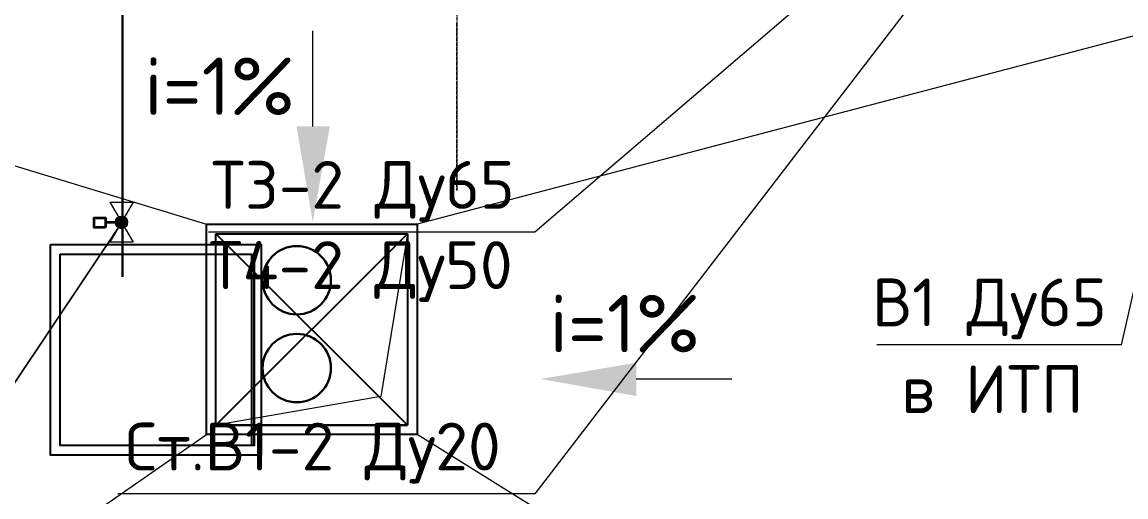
# Model space of a CAD drawing. Header units: millimetres. Extents: x -10178924 to 11692288, y -947381 to 58396.
# Drawn here: x 719488 to 725250, y -825442 to -822961 of the extents above; entities that cross this region are included whole.
import ezdxf

# ---------------------------------------------------------------- set-up
doc = ezdxf.new("R2010")
doc.units = ezdxf.units.MM
doc.linetypes.add('осевая', pattern=[50.8, 31.75, -6.35, 6.35, -6.35])
for name, color, linetype, lineweight in [('_0', 7, 'Continuous', 25), ('_канализация', 7, 'Continuous', 70), ('PDF _Разрезы', 7, 'Continuous', 9), ('PDF _Текст', 7, 'Continuous', 5), ('PDF _ТХ_Оборудование', 7, 'Continuous', 9), ('Размеры осевые', 153, 'Continuous', 9), ('ТХ_Оборудование', 250, 'Continuous', 18)]:
    doc.layers.add(name, color=color, linetype=linetype, lineweight=lineweight)
for name, color, linetype in [('PDF __0', 7, 'Continuous'), ('PDF _В1_Арматура', 7, 'Continuous'), ('PDF _ВК_Арматура', 3, 'Continuous'), ('PDF _ВК_В1', 5, 'Continuous'), ('PDF _Линии', 7, 'Continuous'), ('ИОС_Приямки ВК', 250, 'Continuous')]:
    doc.layers.add(name, color=color, linetype=linetype)
doc.layers.add('PDF _ИОС_Приямки ВК', color=7, linetype='Continuous', true_color=0x545454)
doc.layers.add('PDF _Размеры осевые', color=7, linetype='Continuous', true_color=0x5d6970)
doc.styles.add('PDF ISOCPEUR', font='isocpeur.ttf')
doc.styles.add('НТМ', font='isocpeur.ttf')

# ---------------------------------------------------------------- blocks, each defined once
blk = doc.blocks.new('A$C5282721b')
at = {"color": 18, "lineweight": 0, "ltscale": 100, "true_color": 0x000000, "transparency": 33554687}
for p, q in [((-6826.275, -41729.869), (-1908.213, -43226.554)), ((-6826.275, -41729.869), (-1908.213, -43226.554)), ((4698.725, -41777.758), (-808.213, -43226.554)), ((4698.725, -41777.758), (-808.213, -43226.554)), ((-6826.275, -47736.478), (-1908.213, -44326.554)), ((-6826.275, -47736.478), (-1908.213, -44326.554)), ((4673.725, -47736.478), (-808.213, -44326.554)), ((4673.725, -47736.478), (-808.213, -44326.554))]:
    blk.add_line(p, q, dxfattribs=at)
at = {"layer": '_0', "color": 250, "transparency": 33554687}
for p, q in [((-1908.213, -43226.554), (-808.213, -43226.554)), ((-1908.213, -44326.554), (-1908.213, -43226.554)), ((-808.213, -43226.554), (-808.213, -44326.554)), ((-1858.213, -43276.554), (-858.213, -43276.554)), ((-1858.213, -44276.554), (-1858.213, -43276.554)), ((-1858.213, -44276.554), (-858.213, -43276.554)), ((-1858.213, -43276.554), (-858.213, -44276.554)), ((-858.213, -43276.554), (-858.213, -44276.554)), ((-858.213, -44276.554), (-1858.213, -44276.554)), ((-808.213, -44326.554), (-1908.213, -44326.554))]:
    blk.add_line(p, q, dxfattribs=at)
at = {"layer": '_0', "transparency": 33554687}
for p, q in [((-1858.213, -43276.554), (-858.213, -43276.554)), ((-1858.213, -44276.554), (-1858.213, -43276.554)), ((-1858.213, -43276.554), (-858.213, -43276.554)), ((-1858.213, -44276.554), (-1858.213, -43276.554)), ((-858.213, -43276.554), (-858.213, -44276.554)), ((-858.213, -43276.554), (-858.213, -44276.554)), ((-1858.213, -44276.554), (-858.213, -44276.554))]:
    blk.add_line(p, q, dxfattribs=at)
at = {"layer": '_0', "lineweight": 18, "transparency": 33554687}
for p, q in [((-858.213, -43276.554), (-998.406, -44126.554)), ((-858.213, -44276.554), (-858.213, -43276.554)), ((-998.406, -44126.554), (-1858.213, -44276.554)), ((-1858.213, -44276.554), (-858.213, -44276.554)), ((-858.213, -44276.554), (-1858.213, -44276.554))]:
    blk.add_line(p, q, dxfattribs=at)
at = {"layer": '_канализация', "color": 7, "lineweight": 30, "ltscale": 100, "transparency": 33554687}
for centre in [(-1436.441, -43519.686), (-1436.441, -43519.686), (-1436.441, -43978.867), (-1436.441, -43978.867)]:
    blk.add_circle(centre, 178.476, dxfattribs=at)
at = {"layer": 'PDF _Разрезы', "color": 251, "lineweight": 9, "true_color": 0x636466, "transparency": 33554687}
for p, q in [((-1353, -42716.121), (-1353, -42216.585)), ((335.219, -44035.699), (834.756, -44035.699))]:
    blk.add_line(p, q, dxfattribs=at)
at = {"layer": 'PDF _Разрезы', "transparency": 33554559}
for points in [[(-1353, -43215.658), (-1264.099, -42716.121), (-1437.667, -42716.121)], [(-164.317, -44035.699), (335.219, -44124.599), (335.219, -43951.032)]]:
    blk.add_solid(points, dxfattribs=at)
at = {"layer": 'ИОС_Приямки ВК', "color": 250, "transparency": 33554687}
for p, q in [((-1908.213, -43226.554), (-808.213, -43226.554)), ((-1908.213, -44326.554), (-1908.213, -43226.554)), ((-1908.213, -43226.554), (-808.213, -43226.554)), ((-1908.213, -44326.554), (-1908.213, -43226.554)), ((-808.213, -43226.554), (-808.213, -44326.554)), ((-808.213, -43226.554), (-808.213, -44326.554)), ((-1858.213, -43276.554), (-858.213, -43276.554)), ((-1858.213, -44276.554), (-1858.213, -43276.554)), ((-1858.213, -44276.554), (-858.213, -43276.554)), ((-1858.213, -43276.554), (-858.213, -44276.554)), ((-1858.213, -43276.554), (-858.213, -43276.554)), ((-1858.213, -44276.554), (-1858.213, -43276.554)), ((-1858.213, -44276.554), (-858.213, -43276.554)), ((-1858.213, -43276.554), (-858.213, -44276.554)), ((-858.213, -43276.554), (-858.213, -44276.554)), ((-858.213, -43276.554), (-858.213, -44276.554)), ((-858.213, -44276.554), (-1858.213, -44276.554)), ((-858.213, -44276.554), (-1858.213, -44276.554)), ((-808.213, -44326.554), (-1908.213, -44326.554)), ((-808.213, -44326.554), (-1908.213, -44326.554))]:
    blk.add_line(p, q, dxfattribs=at)
at = {"layer": 'Размеры осевые', "color": 251, "linetype": 'осевая', "ltscale": 0.5, "transparency": 33554687}
blk.add_line((-600, -43050), (-600, -25800), dxfattribs=at)
at = {"layer": 'ТХ_Оборудование', "transparency": 33554687}
for p, q in [((-1858.213, -43276.554), (-858.213, -43276.554)), ((-1858.213, -44276.554), (-1858.213, -43276.554)), ((-858.213, -43276.554), (-858.213, -44276.554)), ((-1858.213, -44276.554), (-858.213, -44276.554))]:
    blk.add_line(p, q, dxfattribs=at)
at = {"layer": 'PDF _Текст', "color": 251, "lineweight": 0, "true_color": 0x636466, "transparency": 33554687, "style": 'НТМ'}
for p in [(-2232.726, -42656.274), (-117.601, -43896.237)]:
    blk.add_text('i=1%%%', height=300, dxfattribs=at).set_placement(p)

msp = doc.modelspace()

# ---------------------------------------------------------------- linework, layer by layer
at = {"layer": 'PDF __0', "color": 251, "lineweight": 25, "true_color": 0x545454}
msp.add_lwpolyline([(719687.3, -824174), (720686.3, -824174), (720686.3, -825173), (719687.3, -825173)], close=True, dxfattribs=at)
at = {"layer": 'PDF __0', "lineweight": 25}
msp.add_lwpolyline([(720699.1, -825173), (720699.1, -824174), (720699.1, -825173), (719700, -825173)], dxfattribs=at)
at = {"layer": 'PDF __0', "lineweight": 18}
for points in [[(719700, -825173), (720699, -825173), (720699, -824174)], [(720699.1, -825173), (719700, -825173)]]:
    msp.add_lwpolyline(points, dxfattribs=at)
at = {"layer": 'PDF _В1_Арматура', "lineweight": 0}
for points in [[(719945.5, -823903), (720068.3, -824110.5), (719945.5, -824110.5)], [(719945.5, -823903), (720068.3, -823903), (719945.5, -824110.4)], [(719987.9, -824021.6), (719979.4, -824025.8), (719987.9, -824021.6)], [(720017.5, -824000.4), (720009, -824008.9), (720017.5, -824000.4)], [(720038.7, -824021.6), (720034.4, -824025.8), (720038.7, -824021.6)]]:
    msp.add_lwpolyline(points, dxfattribs=at)
msp.add_circle((720006.9, -824006.7), 31.7, dxfattribs=at)
at = {"layer": 'PDF _В1_Арматура', "transparency": 33554559}
for points in [[(719987.9, -823996.2), (719975.2, -823996.2), (719979.4, -823987.7)], [(719996.3, -824000.4), (719975.2, -824000.4), (719987.9, -823996.2)], [(719975.2, -824000.4), (719987.9, -823996.2), (719975.2, -823996.2)], [(720009, -824008.9), (719975.2, -824008.9), (719996.3, -824000.4)], [(719975.2, -824008.9), (719996.3, -824000.4), (719975.2, -824000.4)], [(719996.3, -824013.1), (719975.2, -824013.1), (720009, -824008.9)], [(719975.2, -824013.1), (720009, -824008.9), (719975.2, -824008.9)], [(719987.9, -824021.6), (719975.2, -824021.6), (719996.3, -824013.1)], [(719975.2, -824021.6), (719996.3, -824013.1), (719975.2, -824013.1)], [(719979.4, -824025.8), (719987.9, -824021.6), (719975.2, -824021.6)], [(720034.4, -823987.7), (719979.4, -823987.7), (720030.2, -823983.5)], [(719979.4, -823987.7), (720030.2, -823983.5), (719983.6, -823983.5)], [(719987.9, -823996.2), (720034.4, -823987.7), (719979.4, -823987.7)], [(720034.4, -824025.8), (719979.4, -824025.8), (720017.5, -824013.1)], [(719979.4, -824025.8), (720017.5, -824013.1), (719996.3, -824013.1)], [(719983.6, -824030), (720034.4, -824025.8), (719979.4, -824025.8)], [(720030.2, -823983.5), (719983.6, -823983.5), (720026, -823979.2)], [(719983.6, -823983.5), (720026, -823979.2), (719987.9, -823979.2)], [(720030.2, -824030), (719983.6, -824030), (720034.4, -824025.8)], [(720026, -823979.2), (719987.9, -823979.2), (720021.7, -823979.2)], [(719987.9, -823979.2), (720021.7, -823979.2), (719992.1, -823979.2)], [(720026, -823996.2), (719987.9, -823996.2), (720034.4, -823987.7)], [(719996.3, -824000.4), (720026, -823996.2), (719987.9, -823996.2)], [(720021.7, -823979.2), (719992.1, -823979.2), (720017.5, -823975)], [(719992.1, -823979.2), (720017.5, -823975), (719996.3, -823975)], [(720017.5, -823975), (719996.3, -823975), (720013.3, -823975)], [(719996.3, -823975), (720013.3, -823975), (720000.6, -823975)], [(720017.5, -824000.4), (719996.3, -824000.4), (720026, -823996.2)], [(720009, -824008.9), (720017.5, -824000.4), (719996.3, -824000.4)], [(720009, -824008.9), (720009, -824008.9), (719996.3, -824013.1)], [(720009, -824008.9), (719996.3, -824013.1), (720017.5, -824013.1)], [(720013.3, -823975), (720000.6, -823975), (720009, -823975)], [(720042.9, -824008.9), (720009, -824008.9), (720038.7, -824000.4)], [(720009, -824008.9), (720038.7, -824000.4), (720017.5, -824000.4)], [(720017.5, -824013.1), (720042.9, -824008.9), (720009, -824008.9)], [(720038.7, -824000.4), (720017.5, -824000.4), (720038.7, -823996.2)], [(720017.5, -824000.4), (720038.7, -823996.2), (720026, -823996.2)], [(720038.7, -824013.1), (720017.5, -824013.1), (720042.9, -824008.9)], [(720026, -824021.6), (720038.7, -824013.1), (720017.5, -824013.1)], [(720026, -823996.2), (720038.7, -823996.2), (720034.4, -823987.7)], [(720038.7, -824021.6), (720026, -824021.6), (720038.7, -824013.1)], [(720034.4, -824025.8), (720038.7, -824021.6), (720026, -824021.6)], [(719987.9, -824034.3), (720030.2, -824030), (719983.6, -824030)], [(720026, -824034.3), (719987.9, -824034.3), (720030.2, -824030)], [(719992.1, -824038.5), (720026, -824034.3), (719987.9, -824034.3)], [(720021.7, -824038.5), (719992.1, -824038.5), (720026, -824034.3)], [(719996.3, -824038.5), (720021.7, -824038.5), (719992.1, -824038.5)], [(720000.6, -824042.7), (720017.5, -824038.5), (719996.3, -824038.5)], [(720017.5, -824038.5), (719996.3, -824038.5), (720021.7, -824038.5)], [(720013.3, -824042.7), (720000.6, -824042.7), (720017.5, -824038.5)], [(720009, -824042.7), (720013.3, -824042.7), (720000.6, -824042.7)]]:
    msp.add_solid(points, dxfattribs=at)
at = {"layer": 'PDF _ВК_Арматура', "lineweight": 35}
msp.add_lwpolyline([(719924.4, -824034.3), (719865.1, -824034.3), (719865.1, -823983.5), (719924.4, -823983.5)], close=True, dxfattribs=at)
msp.add_lwpolyline([(720009, -824008.9), (719924.4, -824008.9)], dxfattribs=at)
at = {"layer": 'PDF _ВК_В1', "lineweight": 30}
msp.add_lwpolyline([(720013.3, -821490), (720013.3, -824292.4)], dxfattribs=at)
at = {"layer": 'PDF _ИОС_Приямки ВК', "lineweight": 25}
for points in [[(719636.5, -824123.2), (720737.1, -824123.2), (720737.1, -825223.8), (719636.5, -825223.8)], [(719687.3, -824174), (720686.3, -824174), (720686.3, -825173), (719687.3, -825173)]]:
    msp.add_lwpolyline(points, close=True, dxfattribs=at)
at = {"layer": 'PDF _Линии', "color": 251, "lineweight": 9, "true_color": 0x545454}
for points in [[(719687.3, -825173), (719687.3, -824174)], [(719700, -824174), (720699, -824174)], [(720699.1, -824174), (720699.1, -825173)]]:
    msp.add_lwpolyline(points, dxfattribs=at)
at = {"layer": 'PDF _Линии', "color": 251, "lineweight": 18, "true_color": 0x545454}
for points in [[(719700, -825173), (720699, -825173), (720699, -824174)], [(720699.1, -825173), (719700, -825173)]]:
    msp.add_lwpolyline(points, dxfattribs=at)
at = {"layer": 'PDF _Размеры осевые', "lineweight": 9}
for points in [[(721757.4, -822963.2), (721757.4, -822963.2)], [(721757.4, -822984.4), (721757.4, -822967.4)], [(721757.4, -822988.6), (721757.4, -822988.6)], [(721757.4, -823009.8), (721757.4, -822992.8)], [(721757.4, -823014), (721757.4, -823014)], [(721757.4, -823035.2), (721757.4, -823018.2)], [(721757.4, -823039.4), (721757.4, -823039.4)], [(721757.4, -823060.6), (721757.4, -823043.6)], [(721757.4, -823064.8), (721757.4, -823064.8)], [(721757.4, -823086), (721757.4, -823069)], [(721757.4, -823090.2), (721757.4, -823090.2)], [(721757.4, -823111.4), (721757.4, -823094.4)], [(721757.4, -823115.6), (721757.4, -823115.6)], [(721757.4, -823136.8), (721757.4, -823119.8)], [(721757.4, -823141), (721757.4, -823141)], [(721757.4, -823162.2), (721757.4, -823145.2)], [(721757.4, -823166.4), (721757.4, -823166.4)], [(721757.4, -823187.6), (721757.4, -823170.6)], [(721757.4, -823191.8), (721757.4, -823191.8)], [(721757.4, -823213), (721757.4, -823196)], [(721757.4, -823217.2), (721757.4, -823217.2)], [(721757.4, -823238.4), (721757.4, -823221.4)], [(721757.4, -823242.6), (721757.4, -823242.6)], [(721757.4, -823263.8), (721757.4, -823246.8)], [(721757.4, -823268), (721757.4, -823268)], [(721757.4, -823289.2), (721757.4, -823272.2)], [(721757.4, -823293.4), (721757.4, -823293.4)], [(721757.4, -823314.6), (721757.4, -823297.6)], [(721757.4, -823318.8), (721757.4, -823318.8)], [(721757.4, -823340), (721757.4, -823323)], [(721757.4, -823344.2), (721757.4, -823344.2)], [(721757.4, -823365.4), (721757.4, -823348.4)], [(721757.4, -823369.6), (721757.4, -823369.6)], [(721757.4, -823390.8), (721757.4, -823373.8)], [(721757.4, -823395), (721757.4, -823395)], [(721757.4, -823416.2), (721757.4, -823399.2)], [(721757.4, -823420.4), (721757.4, -823420.4)], [(721757.4, -823441.6), (721757.4, -823424.6)], [(721757.4, -823445.8), (721757.4, -823445.8)], [(721757.4, -823467), (721757.4, -823450.1)], [(721757.4, -823471.2), (721757.4, -823471.2)], [(721757.4, -823492.4), (721757.4, -823475.4)], [(721757.4, -823496.6), (721757.4, -823496.6)], [(721757.4, -823517.8), (721757.4, -823500.9)], [(721757.4, -823522), (721757.4, -823522)], [(721757.4, -823543.2), (721757.4, -823526.2)], [(721757.4, -823547.4), (721757.4, -823547.4)], [(721757.4, -823568.6), (721757.4, -823551.6)], [(721757.4, -823572.8), (721757.4, -823572.8)], [(721757.4, -823594), (721757.4, -823577.1)], [(721757.4, -823598.2), (721757.4, -823598.2)], [(721757.4, -823619.4), (721757.4, -823602.5)], [(721757.4, -823623.6), (721757.4, -823623.6)], [(721757.4, -823644.8), (721757.4, -823627.9)], [(721757.4, -823649), (721757.4, -823649)], [(721757.4, -823670.2), (721757.4, -823653.2)], [(721757.4, -823674.4), (721757.4, -823674.4)], [(721757.4, -823695.6), (721757.4, -823678.7)], [(721757.4, -823699.8), (721757.4, -823699.8)], [(721757.4, -823721), (721757.4, -823704.1)], [(721757.4, -823725.2), (721757.4, -823725.2)], [(721757.4, -823746.4), (721757.4, -823729.5)], [(721757.4, -823750.6), (721757.4, -823750.6)], [(721757.4, -823771.8), (721757.4, -823754.9)], [(721757.4, -823776), (721757.4, -823776)], [(721757.4, -823797.2), (721757.4, -823780.3)], [(721757.4, -823801.4), (721757.4, -823801.4)], [(721757.4, -823822.6), (721757.4, -823805.7)], [(721757.4, -823826.8), (721757.4, -823826.8)], [(721757.4, -823839.5), (721757.4, -823831.1)]]:
    msp.add_lwpolyline(points, dxfattribs=at)
at = {"layer": 'PDF _Текст'}
for points in [[(724246.6, -822713.4), (722163.9, -825426.9), (722062.3, -825426.9), (719988, -825426.9)], [(723522.7, -822895.5), (722163.9, -824059.6), (722062.3, -824059.6), (720462.1, -824059.6)], [(725432, -823742.2), (725224.6, -824648.1), (725127.2, -824648.1), (723950.4, -824648.1)], [(720009, -824008.9), (718887.2, -825685.2), (720009, -824008.9)]]:
    msp.add_lwpolyline(points, dxfattribs=at)
at = {"layer": 'PDF _ТХ_Оборудование', "color": 251, "lineweight": 18, "true_color": 0x545454}
msp.add_lwpolyline([(720699.1, -824174), (720699.1, -825173), (719700, -825173)], dxfattribs=at)

# ---------------------------------------------------------------- block references
msp.add_blockref('A$C5282721b', (722358.6, -780790.4))

# ---------------------------------------------------------------- texts
at = {"layer": 'PDF _Текст', "attachment_point": 4, "style": 'PDF ISOCPEUR'}
for s, insert, char_height in [('Т3-2 Ду65', (720474.7, -823846), 249.99), ('Т4-2 Ду50', (720462, -824265.1), 249.99), ('В1 Ду65', (723924.9, -824459.8), 249.99), ('в ИТП', (724077.3, -824878.9), 249.99), ('Ст.В1-2 Ду20', (720026, -825213.3), 249.994)]:
    msp.add_mtext(s, dxfattribs=dict(at, insert=insert, char_height=char_height))

doc.saveas('drawing.dxf')
